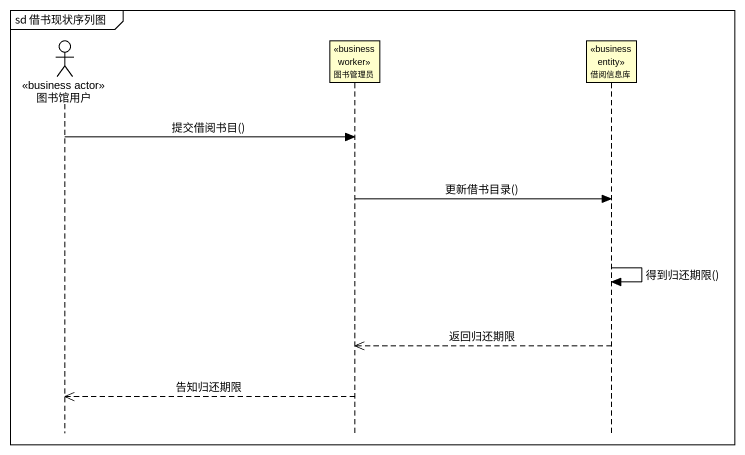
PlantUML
@startuml
mainframe sd 借书现状序列图
hide footbox
actor 图书馆用户 <<business actor>>
participant 图书管理员 <<business worker>>
participant 借阅信息库 <<business entity>>

图书馆用户 -> 图书管理员 : 提交借阅书目()
图书管理员 -> 借阅信息库 : 更新借书目录()
借阅信息库 -> 借阅信息库 : 得到归还期限()
借阅信息库 -->> 图书管理员 : 返回归还期限
图书管理员 -->> 图书馆用户 : 告知归还期限
@enduml
